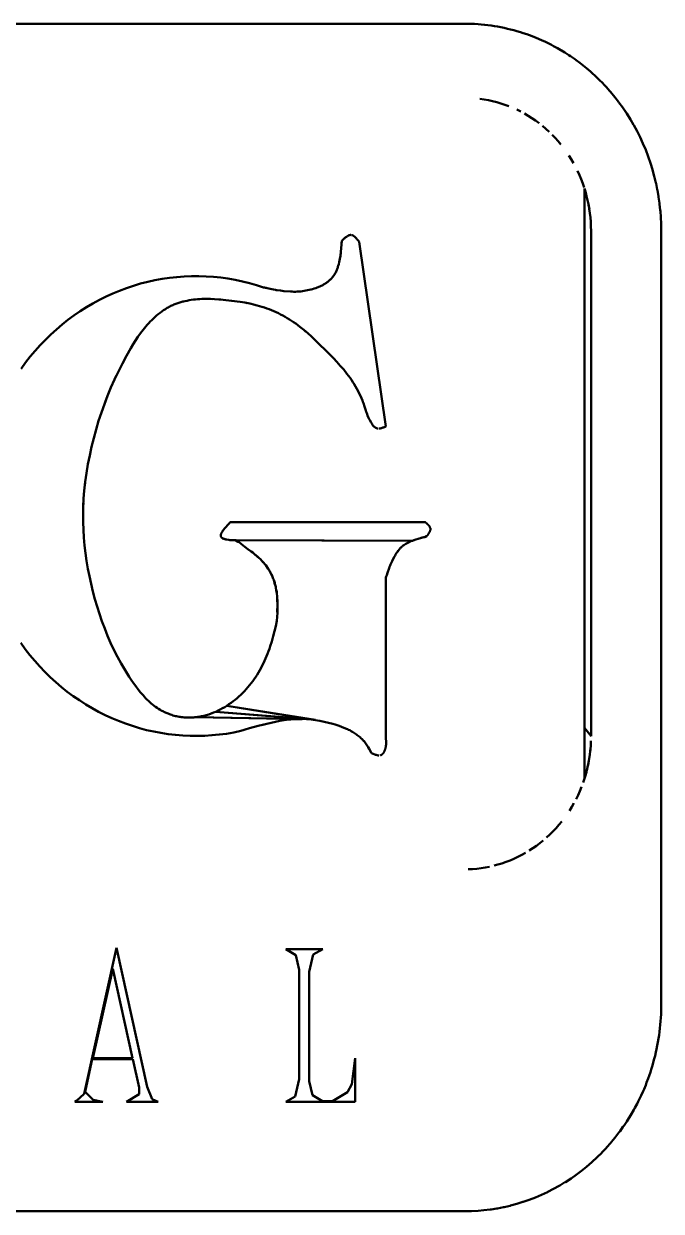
# Model space of a CAD drawing. Header units: millimetres. Extents: x 60499 to 556746, y 248297 to 497145.
# Drawn here: x 175327 to 176458, y 329975 to 332083 of the extents above; entities that cross this region are included whole.
import ezdxf

# ---------------------------------------------------------------- set-up
doc = ezdxf.new("R2010")
doc.units = ezdxf.units.MM
doc.layers.add('Visible (ANSI)', color=7, linetype='Continuous', lineweight=50)

msp = doc.modelspace()

# ---------------------------------------------------------------- linework, layer by layer
at = {"layer": 'Visible (ANSI)'}
for p, q in [((176110, 332082.7), (172012.7, 332082.7)), ((176235.3, 332058.2), (176224.3, 332062.4)), ((176326, 332003.7), (176316.7, 332011.1)), ((176376.1, 331952.5), (176368.4, 331961.7)), ((176202.1, 331930.4), (176209, 331926.9)), ((176415.5, 331891.9), (176409.7, 331902.5)), ((176435.1, 331847.3), (176430.8, 331858.7)), ((176448.9, 331800.4), (176446, 331812.3)), ((176322.1, 330743.1), (176322.1, 331790.4)), ((176329.5, 331761.1), (176330.9, 331753.2)), ((176458.2, 331727.5), (176457.6, 331739.7)), ((176333.4, 331729.3), (176333.7, 331721.3)), ((175893.1, 331699), (175892.3, 331698.2)), ((175908.7, 331707.9), (175908.9, 331707.8)), ((175909.9, 331707.6), (175909.5, 331707.7)), ((175912.4, 331706.3), (175912.6, 331706.1)), ((176458.4, 330342.9), (176458.4, 331715.2)), ((175889.5, 331675.3), (175889.5, 331675)), ((175890.3, 331684.5), (175890.1, 331683.1)), ((175891.2, 331694.8), (175891.1, 331694.1)), ((175969.7, 331368), (175922.2, 331695.5)), ((175888, 331665.6), (175887.1, 331661.7)), ((175877.8, 331636.7), (175877.5, 331636.3)), ((175880.2, 331640.7), (175880.2, 331640.7)), ((175882, 331644.6), (175881.9, 331644.3)), ((175758.7, 331613.7), (175758.1, 331613.8)), ((175869, 331627), (175868.5, 331626.6)), ((175874.5, 331632.5), (175874.1, 331632)), ((175628.1, 331593.1), (175629.6, 331593.3)), ((175658.3, 331594.4), (175661.7, 331594.2)), ((175673.3, 331593.6), (175676.8, 331593.3)), ((175815.6, 331607.5), (175812.8, 331607.4)), ((175827.5, 331609.1), (175824.9, 331608.7)), ((175839.3, 331611.9), (175836.9, 331611.3)), ((175609.5, 331589.7), (175610.9, 331590)), ((175719.5, 331587.8), (175723.5, 331587.1)), ((175736.9, 331584.1), (175738.8, 331583.6)), ((175786.7, 331564.8), (175788.5, 331563.8)), ((175534.2, 331533.4), (175535, 331534.4)), ((175824, 331539.5), (175827.1, 331536.8)), ((175879.8, 331485.6), (175882.7, 331482.5)), ((175897.9, 331465), (175900.5, 331461.7)), ((175488.1, 331451.5), (175491.2, 331458)), ((175912.5, 331444.6), (175913.6, 331442.9)), ((175470, 331407.8), (175472.6, 331414.5)), ((175936.8, 331388.6), (175937.2, 331387.6)), ((175946, 331370.8), (175946.3, 331370.5)), ((175948.3, 331368.2), (175949, 331367.6)), ((175949.2, 331367.5), (175949.6, 331367.1)), ((175956.1, 331364.4), (175955.8, 331364.4)), ((175957.2, 331364.4), (175957.5, 331364.4)), ((175961.6, 331365.1), (175962.3, 331365.4)), ((175963.2, 331365.7), (175964.5, 331366.1)), ((175965.4, 331366.4), (175967.4, 331367.1)), ((175435.3, 331262.3), (175436.1, 331269.6)), ((175432.5, 331226.1), (175432.8, 331232.6)), ((175693.2, 331198.2), (176040, 331198.2)), ((176040, 331198.1), (176040, 331198.2)), ((176040.1, 331198), (176040.2, 331197.8)), ((176040.1, 331198), (176040.2, 331197.8)), ((176040.2, 331197.8), (176040.3, 331197.7)), ((176040.2, 331197.8), (176040.4, 331197.6)), ((176040.3, 331197.8), (176040.6, 331197.4)), ((176040.3, 331197.7), (176040.4, 331197.6)), ((176040.4, 331197.6), (176040.4, 331197.5)), ((176040.4, 331197.5), (176040.6, 331197.4)), ((176040.6, 331197.4), (176040.6, 331197.3)), ((176045.7, 331192.4), (176045.5, 331192.6)), ((175676.7, 331175.6), (175676.8, 331175.7)), ((175676.7, 331175.2), (175676.8, 331175.4)), ((175676.7, 331174.7), (175676.7, 331175.2)), ((175676.7, 331175.1), (175676.7, 331175.2)), ((175676.7, 331174), (175676.7, 331174.7)), ((175676.7, 331174.5), (175676.7, 331174.7)), ((175676.8, 331173.9), (175676.7, 331174)), ((175676.8, 331175.9), (175676.8, 331176.1)), ((175676.8, 331176), (175676.8, 331176.1)), ((175676.8, 331175.7), (175676.8, 331175.9)), ((175676.8, 331175.7), (175676.8, 331175.9)), ((175676.8, 331175.8), (175676.8, 331175.9)), ((175676.8, 331175.4), (175676.8, 331175.7)), ((175676.8, 331173.6), (175676.8, 331173.9)), ((175676.8, 331173.4), (175676.8, 331173.6)), ((175676.8, 331173.2), (175676.8, 331173.4)), ((175677, 331172.9), (175676.8, 331173.2)), ((175677, 331176.8), (175677, 331176.8)), ((175677, 331172.8), (175677, 331172.9)), ((175677, 331172.6), (175677, 331172.8)), ((175677, 331172.6), (175677.1, 331172.5)), ((175677.2, 331177.2), (175677.1, 331177.1)), ((175677.2, 331172.2), (175677.3, 331172.1)), ((175677.4, 331177.9), (175677.4, 331177.8)), ((175677.4, 331171.8), (175677.5, 331171.7)), ((175677.6, 331171.6), (175677.5, 331171.7)), ((175677.7, 331171.4), (175677.6, 331171.6)), ((175677.7, 331171.4), (175677.8, 331171.4)), ((175678.1, 331179.3), (175678, 331179.2)), ((175678.8, 331180.5), (175678.7, 331180.4)), ((175680.2, 331182.5), (175680, 331182.2)), ((175680.4, 331169.3), (175680, 331169.5)), ((176035.1, 331171), (176036.1, 331171.2)), ((176038.8, 331171.8), (176042, 331173.3)), ((176039.4, 331172), (176039.1, 331172)), ((176039.4, 331172), (176039.6, 331172.1)), ((176039.8, 331172.2), (176039.6, 331172.1)), ((176039.8, 331172.2), (176040.1, 331172.3)), ((176040.4, 331172.4), (176040.1, 331172.3)), ((176040.6, 331172.5), (176040.8, 331172.6)), ((176041.7, 331173.2), (176041, 331172.8)), ((176044.1, 331175.5), (176044.3, 331175.8)), ((176044.4, 331175.9), (176044.6, 331176.3)), ((176047.4, 331181.2), (176047.5, 331181.5)), ((176048.2, 331183.3), (176048.3, 331183.5)), ((176048.6, 331187.5), (176048.6, 331187.7)), ((176048.8, 331187.1), (176048.6, 331187.4)), ((176048.8, 331186.9), (176048.8, 331186.9)), ((176048.8, 331186.5), (176048.8, 331186.9)), ((175680.9, 331169), (175680.8, 331169.1)), ((175685.7, 331167.7), (175686.7, 331167.5)), ((175695.2, 331166.1), (175694.4, 331166.2)), ((175694.4, 331166.2), (176016.7, 331165.3)), ((175701.9, 331166.2), (175694.4, 331166.2)), ((175695.2, 331166.1), (175697, 331166)), ((175697, 331166), (175697.4, 331166)), ((175707.2, 331162.8), (175701.5, 331166.2)), ((175702.3, 331166.2), (175701.9, 331166.2)), ((175702.8, 331166.1), (175702.3, 331166.2)), ((175702.3, 331166.2), (176016.7, 331165.3)), ((175703.1, 331166.1), (175702.8, 331166.1)), ((175702.8, 331166.1), (176016.7, 331165.3)), ((175703.4, 331166), (175703.2, 331166.1)), ((175708.1, 331162.7), (175703.2, 331166.1)), ((175703.2, 331166.1), (176016.7, 331165.3)), ((175703.6, 331166), (175703.4, 331166)), ((175708.2, 331162.7), (175703.4, 331166)), ((175703.4, 331166), (176016.7, 331165.3)), ((175703.9, 331166), (175703.6, 331166)), ((175703.6, 331166), (176016.7, 331165.3)), ((175704.1, 331166), (175703.9, 331166)), ((175703.9, 331166), (176016.7, 331165.3)), ((175708.6, 331162.7), (175704.1, 331166)), ((175704.1, 331166), (176016.7, 331165.3)), ((175719.1, 331154.6), (175721.8, 331152.6)), ((175724.8, 331150.5), (175730, 331146.6)), ((175994.6, 331151.3), (175994.9, 331151.6)), ((175997.4, 331154.2), (175997.6, 331154.3)), ((175998.3, 331154.9), (175998.4, 331155)), ((176012.3, 331163.5), (176012.7, 331163.7)), ((176019, 331166), (176020.8, 331166.7)), ((175736.1, 331142), (175742.3, 331136.4)), ((175746.9, 331132.5), (175751.9, 331126.9)), ((175984.8, 331137.1), (175985.1, 331137.6)), ((175988.2, 331142.8), (175988.5, 331143.3)), ((175990.7, 331146.4), (175991.7, 331147.7)), ((175756.6, 331121.7), (175760.6, 331115.3)), ((175763.6, 331111), (175764.4, 331109.6)), ((175764.6, 331109.5), (175767.6, 331102.6)), ((175977.6, 331122.2), (175977.9, 331123.1)), ((175770.6, 331096), (175772.7, 331087.9)), ((175774.6, 331081.9), (175775.7, 331073.6)), ((175776.7, 331067.3), (175777, 331057)), ((175777.4, 331052.4), (175776.9, 331038.7)), ((175470.6, 331009.4), (175468.4, 331015.4)), ((175772.2, 331004.7), (175771.1, 331000.5)), ((175763, 330973.4), (175762.3, 330971.4)), ((175499.9, 330947.4), (175496.9, 330952.9)), ((175748.1, 330939.5), (175747.1, 330937.7)), ((175752.3, 330947.8), (175751.4, 330945.9)), ((175550.6, 330879), (175549.5, 330880)), ((175696.5, 330878.8), (175694.9, 330877.6)), ((175713.8, 330893.6), (175712.2, 330892.1)), ((175563.7, 330868.7), (175562.5, 330869.5)), ((175590.6, 330855.8), (175589.7, 330856.1)), ((175661.3, 330859.3), (175659.4, 330858.6)), ((175667.7, 330861.9), (175832.8, 330848.4)), ((175667.7, 330861.9), (175836.8, 330848.1)), ((175673.6, 330864.7), (175671.8, 330863.8)), ((175681.5, 330868.9), (175679.8, 330867.9)), ((175689.1, 330873.6), (175687.4, 330872.5)), ((175687.4, 330872.5), (175844.6, 330847.2)), ((175687.4, 330872.5), (175848.6, 330846.5)), ((175605.8, 330852.4), (175604.8, 330852.5)), ((175630.1, 330851.9), (175629.1, 330851.8)), ((175631.3, 330852), (175821, 330848.7)), ((175631.3, 330852), (175828.9, 330848.5)), ((175634.5, 330852.4), (175633.5, 330852.3)), ((175751.4, 330838.8), (175758.3, 330840.5)), ((175809.7, 330848.5), (175813.1, 330848.6)), ((175832.8, 330848.4), (175828.9, 330848.5)), ((176333.8, 330818.4), (176322.1, 330833.5)), ((176333.8, 330818.4), (176322.1, 330833.5)), ((175716.4, 330829), (175720, 330830.2)), ((175918.3, 330820.9), (175919, 330820.4)), ((175925.3, 330815.2), (175925.9, 330814.6)), ((175970, 330808.6), (175969.9, 330811.6)), ((175932.2, 330807.7), (175932.7, 330807)), ((175935.8, 330802.7), (175936.2, 330802)), ((175940.1, 330795.7), (175941.9, 330792.3)), ((175968.9, 330797.3), (175969.1, 330798.1)), ((175969.7, 330801.3), (175969.7, 330801.7)), ((176333, 330798.4), (176332.2, 330790.4)), ((175956.3, 330784.3), (175955.8, 330784.4)), ((175956.2, 330784.4), (175955.8, 330784.4)), ((175956.2, 330784.4), (175955.8, 330784.4)), ((175956.1, 330784.4), (175955.8, 330784.4)), ((175955.8, 330784.4), (175956.3, 330784.3)), ((175958.7, 330784.2), (175958.8, 330784.3)), ((175959.2, 330784.4), (175959, 330784.3)), ((175959.6, 330784.4), (175959.4, 330784.4)), ((175961.9, 330785.4), (175961.8, 330785.2)), ((175961.9, 330785.4), (175961.8, 330785.2)), ((175962.1, 330785.4), (175961.9, 330785.4)), ((175962.2, 330785.6), (175962.1, 330785.4)), ((175962.2, 330785.6), (175962.1, 330785.4)), ((175962.4, 330785.6), (175962.2, 330785.6)), ((175962.7, 330786), (175962.4, 330785.6)), ((175962.9, 330786), (175963, 330786.2)), ((175963.2, 330786.2), (175963, 330786.2)), ((175963.9, 330786.9), (175964.3, 330787.3)), ((175964.4, 330787.5), (175964.6, 330787.6)), ((175966.1, 330789.8), (175966.2, 330790.1)), ((176330.1, 330775.7), (176329.4, 330771.8)), ((176326.6, 330758.9), (176324.6, 330751.2)), ((176322.3, 330743.6), (176319.7, 330736)), ((175491.4, 330443), (175434.1, 330183.7)), ((175792, 330440.7), (175857.5, 330440.7)), ((175792, 330440.7), (175809.6, 330430)), ((175857.5, 330440.7), (175840.7, 330430.8)), ((175484.8, 330405.8), (175449.7, 330246.8)), ((175520, 330246.8), (175484.8, 330405.8)), ((175435.7, 330187.2), (175448.5, 330245.1)), ((175448.5, 330245.1), (175520.4, 330245.1)), ((175520, 330246.8), (175449.7, 330246.8)), ((175915.1, 330246.8), (175909.3, 330200.7)), ((175915.1, 330169.3), (175915.1, 330246.8)), ((175901.6, 330186.8), (175909.3, 330200.7)), ((175435.7, 330187.2), (175450.2, 330173.4)), ((175509.5, 330169.3), (175531.6, 330182.9)), ((175792, 330169.3), (175808.8, 330179.2)), ((175839.5, 330181.6), (175857.1, 330171)), ((175901.6, 330186.8), (175874.7, 330171)), ((175417.7, 330169.3), (175467.2, 330169.3)), ((175467.2, 330169.3), (175450.2, 330173.4)), ((175509.5, 330169.3), (175565.4, 330169.3)), ((175554.9, 330174), (175565.4, 330169.3)), ((175915.1, 330169.3), (175792, 330169.3)), ((175857.1, 330171), (175874.7, 330171)), ((176267.2, 330014.9), (176277.5, 330020.6)), ((172012.7, 329975.4), (176110, 329975.4)), ((176121.7, 329975.6), (176133.3, 329976.2)), ((176190.8, 329985.4), (176202.1, 329988.4))]:
    msp.add_line(p, q, dxfattribs=at)
at = {"layer": 'Visible (ANSI)', "flags": 128}
for points in [[(176224.3, 332062.4), (176219.7, 332064.1), (176213.2, 332066.3), (176208.5, 332067.7), (176202.1, 332069.7), (176197, 332071.1), (176190.8, 332072.7), (176185.5, 332074), (176179.4, 332075.4), (176173.9, 332076.5), (176167.9, 332077.6), (176162.3, 332078.6), (176156.5, 332079.4), (176150.5, 332080.2), (176144.9, 332080.9), (176138.8, 332081.5), (176133.3, 332081.9), (176127, 332082.3), (176121.7, 332082.5), (176115.1, 332082.7), (176110, 332082.7)], [(176316.7, 332011.1), (176314.1, 332013.1), (176307.2, 332018.2), (176304.5, 332020.2), (176297.5, 332025), (176294.5, 332027), (176287.5, 332031.5), (176284.4, 332033.4), (176277.5, 332037.5), (176274, 332039.5), (176267.2, 332043.2), (176263.5, 332045.2), (176256.7, 332048.6), (176252.8, 332050.5), (176246, 332053.6), (176241.9, 332055.4), (176235.3, 332058.2)], [(176368.4, 331961.7), (176367.1, 331963.3), (176360.4, 331970.7), (176359, 331972.3), (176352.2, 331979.4), (176350.5, 331981.1), (176343.7, 331987.8), (176341.8, 331989.6), (176335, 331995.9), (176332.8, 331997.7), (176326, 332003.7)], [(176136.5, 331949.6), (176144, 331948.5), (176151.5, 331947.1), (176158.9, 331945.5), (176166.3, 331943.7), (176173.7, 331941.5), (176180.9, 331939.1), (176188.1, 331936.5)], [(176396.5, 331924.3), (176389.7, 331934.5), (176383.4, 331943), (176382.4, 331944.3), (176376.1, 331952.5)], [(176403.7, 331913), (176397.3, 331923.2), (176393.6, 331928.7)], [(176215.8, 331923.2), (176222.4, 331919.3), (176228.9, 331915.2), (176235.3, 331910.8), (176241.5, 331906.2)], [(176409.7, 331902.5), (176409.3, 331903.3), (176403.7, 331913)], [(176247.6, 331901.4), (176253.5, 331896.4), (176259.3, 331891.1)], [(176430.8, 331858.7), (176425.9, 331870.2), (176420.8, 331881.4), (176415.5, 331891.9)], [(176264.8, 331885.7), (176270.2, 331880), (176275.4, 331874.2), (176280.4, 331868.2)], [(176294.5, 331848.8), (176298.5, 331842.4), (176302.5, 331835.6)], [(176446, 331812.3), (176442.9, 331823.7), (176442.7, 331824.1), (176439.2, 331835.5), (176435.1, 331847.3)], [(176309.8, 331821.6), (176313.1, 331814.3), (176316.2, 331807), (176319, 331799.5), (176321.6, 331792)], [(176322.1, 331790.4), (176323.7, 331785.2), (176325.1, 331780.1)], [(176324, 331784.4), (176326, 331776.7), (176327.6, 331769.9)], [(176457.6, 331739.7), (176456.8, 331750.4), (176456.6, 331752), (176455.5, 331762.7), (176455.3, 331764.2), (176453.8, 331775.1), (176453.6, 331776.4), (176451.6, 331787.4), (176451.4, 331788.5), (176449.1, 331799.5), (176448.9, 331800.4)], [(176327.6, 331769.9), (176329.3, 331762.3), (176330.4, 331755.8)], [(176330.7, 331754), (176331.7, 331746.7), (176332.6, 331738.9), (176333.2, 331731), (176333.6, 331723.7)], [(176333.6, 331722.9), (176333.8, 331715.2), (176333.8, 330818.4)], [(176458.4, 331715.2), (176458.3, 331725.4), (176458.2, 331727.5)], [(175322.3, 331470.6), (175330.3, 331481.5), (175338.6, 331492), (175347.3, 331502.4), (175356.2, 331512.3), (175365.5, 331522), (175375.1, 331531.3), (175384.9, 331540.3), (175395, 331548.9), (175405.5, 331557.2), (175416.1, 331565.1), (175427.1, 331572.5), (175438.2, 331579.6), (175449.6, 331586.4), (175461.2, 331592.7), (175473, 331598.5), (175484.9, 331604), (175497.1, 331609), (175509.4, 331613.6), (175521.8, 331617.8), (175534.3, 331621.5), (175547, 331624.7), (175559.7, 331627.5), (175572.5, 331629.9), (175585.5, 331631.8), (175598.4, 331633.3), (175611.4, 331634.3), (175624.5, 331634.7), (175637.5, 331634.8), (175650.5, 331634.4), (175663.5, 331633.5), (175676.5, 331632.2), (175689.4, 331630.4), (175702.3, 331628.2), (175715, 331625.5), (175727.7, 331622.3), (175740.3, 331618.7), (175752.7, 331614.6), (175754.2, 331614.4), (175755.8, 331614.2), (175757.2, 331614), (175758.7, 331613.7), (175761.7, 331613.1), (175764.6, 331612.4), (175770.5, 331611), (175773.5, 331610.4), (175775, 331610.1), (175776.5, 331609.9), (175782.4, 331609.1), (175788.5, 331608.4), (175800.5, 331607.4), (175803.5, 331607.3), (175806.5, 331607.2), (175809.5, 331607.2), (175812.5, 331607.3), (175815.6, 331607.5), (175818.5, 331607.8), (175821.5, 331608.1), (175824.5, 331608.6), (175827.5, 331609.1), (175830.5, 331609.7), (175833.4, 331610.3), (175836.4, 331611.1), (175839.3, 331611.9), (175842.2, 331612.8), (175845.1, 331613.6), (175847.9, 331614.6), (175849.4, 331615.2), (175850.8, 331615.8), (175852.2, 331616.4), (175853.6, 331617), (175854.9, 331617.7), (175856.3, 331618.3), (175857.7, 331619.1), (175859, 331619.8), (175860.3, 331620.6), (175861.6, 331621.4), (175862.9, 331622.3), (175864.1, 331623.2), (175865.3, 331624.1), (175866.6, 331625), (175867.8, 331626), (175869, 331627), (175870.2, 331628), (175871.3, 331629.1), (175872.4, 331630.2), (175873.5, 331631.2), (175874.5, 331632.5), (175875.5, 331633.6), (175876, 331634.2), (175876.4, 331634.8), (175876.9, 331635.5), (175877.4, 331636.1), (175877.8, 331636.7), (175878.2, 331637.4), (175878.6, 331638), (175879, 331638.7), (175879.5, 331639.4), (175879.9, 331640), (175880.2, 331640.7), (175880.6, 331641.5), (175881.3, 331642.9), (175881.9, 331644.3), (175882.5, 331645.8), (175883.1, 331647.2), (175883.6, 331648.7), (175884.2, 331650.2), (175884.6, 331651.7), (175885.1, 331653.2), (175885.9, 331656.3), (175886.6, 331659.4), (175888, 331665.6), (175888.6, 331668.7), (175888.9, 331670.3), (175889.1, 331671.9), (175889.3, 331673.4), (175889.5, 331675), (175889.7, 331676.6), (175889.7, 331678.2), (175890.3, 331684.5), (175890.9, 331690.9), (175891.1, 331694.1), (175891.3, 331695.6), (175891.3, 331697.2)], [(175891.3, 331697.2), (175893.1, 331699), (175894, 331699.9), (175894.9, 331700.8), (175895.8, 331701.6), (175896.8, 331702.4), (175897.7, 331703.2), (175898.7, 331703.9), (175899.7, 331704.7), (175900.7, 331705.3), (175901.2, 331705.8), (175901.8, 331706), (175902.3, 331706.4), (175902.9, 331706.7), (175903.2, 331706.8), (175903.4, 331707), (175903.7, 331707.1), (175904, 331707.2), (175904.2, 331707.3), (175904.6, 331707.4), (175904.8, 331707.6), (175905.1, 331707.6), (175905.5, 331707.7), (175905.7, 331707.8), (175906, 331707.8), (175906.2, 331707.9)], [(175907.7, 331708), (175907.5, 331708), (175907.3, 331708), (175907.2, 331708), (175907.1, 331708), (175906.9, 331708), (175906.7, 331708), (175906.6, 331708), (175906.5, 331707.9), (175906.3, 331707.9), (175906.2, 331707.9)], [(175908.9, 331707.8), (175909, 331707.8), (175909.1, 331707.8), (175909, 331707.8)], [(175909.1, 331707.8), (175909.3, 331707.8), (175909.4, 331707.7), (175909.6, 331707.6), (175909.9, 331707.6), (175910.2, 331707.4), (175910.4, 331707.3), (175910.8, 331707.2), (175911, 331707), (175911.3, 331706.9), (175911.6, 331706.8), (175911.8, 331706.6), (175912.1, 331706.4), (175912.4, 331706.3)], [(175912.6, 331706.1), (175912.8, 331706), (175913.1, 331705.8), (175913.3, 331705.5), (175913.6, 331705.3), (175914.1, 331704.9), (175914.5, 331704.5), (175915, 331704.1), (175915.9, 331703.3), (175916.7, 331702.3), (175917.5, 331701.4), (175918.4, 331700.4), (175919.2, 331699.5), (175920.8, 331697.6), (175922.2, 331695.5)], [(175889.9, 331679.7), (175889.7, 331678.2), (175889.7, 331677.7)], [(175941.1, 331379.2), (175940.6, 331380.2), (175940.1, 331381.2), (175939, 331383.4), (175937.2, 331387.6), (175936.4, 331389.8), (175935.6, 331391.9), (175934.7, 331394.1), (175934.1, 331396.4), (175931.3, 331405.2), (175930.6, 331407.4), (175929.8, 331409.7), (175929, 331411.8), (175928.1, 331414), (175926.3, 331418.3), (175924.5, 331422.5), (175922.5, 331426.7), (175920.4, 331430.8), (175918.2, 331434.9), (175916, 331439), (175913.6, 331442.9), (175911.2, 331446.8), (175908.6, 331450.6), (175906, 331454.4), (175903.3, 331458.1), (175900.5, 331461.7), (175894.8, 331468.9), (175888.8, 331475.8), (175882.7, 331482.5), (175876.5, 331489.1), (175863.7, 331502.2), (175850.8, 331515), (175837.7, 331527.6), (175830.9, 331533.6), (175824, 331539.5), (175816.9, 331545.1), (175813.3, 331547.8), (175809.6, 331550.5), (175805.9, 331553), (175802.2, 331555.6), (175798.4, 331558), (175794.6, 331560.4), (175790.7, 331562.6), (175786.7, 331564.8), (175782.8, 331566.9), (175778.8, 331568.9), (175774.7, 331570.8), (175770.7, 331572.7), (175766.5, 331574.4), (175762.4, 331576.1), (175758.2, 331577.6), (175754, 331579.1), (175749.8, 331580.4), (175745.5, 331581.8), (175741.2, 331583), (175736.9, 331584.1), (175728.2, 331586.2), (175719.5, 331587.8), (175710.8, 331589.3), (175695.8, 331591.3), (175680.8, 331593), (175673.3, 331593.6), (175665.8, 331594.1), (175658.3, 331594.4), (175650.7, 331594.5), (175643.2, 331594.3), (175639.5, 331594.1), (175635.6, 331593.9), (175631.9, 331593.6), (175628.1, 331593.1), (175624.3, 331592.6), (175620.7, 331592), (175616.9, 331591.3), (175613.2, 331590.6), (175609.5, 331589.7), (175605.9, 331588.7), (175602.2, 331587.6), (175598.7, 331586.4), (175595.2, 331585), (175593.4, 331584.3), (175591.7, 331583.5), (175589.9, 331582.8), (175588.2, 331581.9), (175586.5, 331581.1), (175584.8, 331580.2), (175583.2, 331579.3), (175581.5, 331578.4), (175579.9, 331577.4), (175578.3, 331576.4), (175575, 331574.3), (175571.9, 331572.1), (175568.8, 331569.8), (175565.8, 331567.4), (175562.8, 331564.9), (175559.9, 331562.3), (175557.1, 331559.7), (175554.3, 331557), (175551.6, 331554.2), (175548.9, 331551.4), (175546.3, 331548.5), (175543.8, 331545.6), (175541.3, 331542.6), (175538.9, 331539.6), (175536.5, 331536.5), (175534.2, 331533.4), (175529.7, 331527), (175525.4, 331520.5), (175521.2, 331513.9), (175517.2, 331507.2), (175509.5, 331493.4), (175502, 331479.6), (175494.9, 331465.6), (175488.1, 331451.5), (175481.6, 331437.1), (175475.6, 331422.6), (175470, 331407.8), (175464.8, 331392.9), (175459.9, 331377.9), (175455.4, 331362.7), (175451.3, 331347.4), (175447.4, 331332), (175444, 331316.5), (175440.9, 331301), (175438.3, 331285.3), (175436.1, 331269.6), (175434.3, 331253.9), (175433.2, 331240), (175432.5, 331226.1), (175432.3, 331212.3), (175432.4, 331198.4), (175432.9, 331184.5), (175433.7, 331170.8), (175435, 331156.9), (175436.6, 331143.1), (175438.5, 331129.4), (175440.8, 331115.7), (175443.4, 331102.2), (175446.4, 331088.6), (175449.7, 331075.1), (175453.2, 331061.8), (175457.1, 331048.5), (175461.3, 331035.3), (175465.8, 331022.3), (175470.6, 331009.4), (175475.7, 330996.7), (175481.2, 330984.1), (175487.1, 330971.7), (175493.3, 330959.5), (175499.9, 330947.4), (175506.8, 330935.6), (175514.1, 330924), (175517.9, 330918.3), (175521.8, 330912.6), (175525.9, 330907), (175530, 330901.5), (175534.3, 330896.2), (175536.5, 330893.5), (175538.8, 330891), (175541, 330888.4), (175543.3, 330886), (175545.7, 330883.6), (175548.1, 330881.2), (175550.6, 330879), (175553.1, 330876.7), (175555.6, 330874.6), (175558.2, 330872.5), (175560.9, 330870.6), (175563.7, 330868.7), (175566.4, 330866.9), (175569.3, 330865.1), (175570.7, 330864.3), (175572.2, 330863.5), (175573.7, 330862.8), (175575.2, 330862), (175576.7, 330861.3), (175578.3, 330860.6), (175579.8, 330860), (175581.3, 330859.3), (175583.4, 330858.5), (175585.4, 330857.6), (175587.5, 330856.8), (175589.7, 330856.1), (175591.8, 330855.4), (175593.9, 330854.8), (175596.1, 330854.2), (175598.2, 330853.7), (175600.4, 330853.2), (175602.6, 330852.8), (175604.8, 330852.5), (175606.9, 330852.2), (175609.2, 330852), (175611.4, 330851.8), (175613.6, 330851.6), (175615.8, 330851.5), (175618, 330851.4), (175620.2, 330851.4), (175622.5, 330851.4), (175624.7, 330851.5), (175626.9, 330851.6), (175629.1, 330851.8), (175631.3, 330852)], [(175952.5, 331365.3), (175952.2, 331365.4), (175951.9, 331365.5), (175951.7, 331365.7), (175951.5, 331365.8), (175951.2, 331365.9), (175951, 331366.1), (175950.7, 331366.2), (175950.5, 331366.4), (175950.1, 331366.7), (175949.7, 331367.1), (175949.2, 331367.5), (175948.8, 331367.9), (175948.3, 331368.2), (175947.9, 331368.6), (175947.5, 331369), (175947.2, 331369.4), (175946.8, 331369.9), (175946.4, 331370.3), (175946.2, 331370.6), (175946, 331370.8), (175945.8, 331371.2), (175945.4, 331371.7), (175945.1, 331372.2), (175944.5, 331373.2), (175943.3, 331375.2), (175941.1, 331379.2)], [(175952.4, 331365.3), (175952.5, 331365.3), (175952.7, 331365.1)], [(175954.6, 331364.6), (175954.3, 331364.6), (175954, 331364.7), (175953.8, 331364.8), (175953.5, 331364.9), (175953.2, 331364.9), (175953, 331365.1), (175952.8, 331365.1), (175952.5, 331365.3)], [(175955.3, 331364.4), (175955.1, 331364.5), (175954.8, 331364.6)], [(175969.7, 331368), (175965.4, 331366.4), (175964.3, 331366.1), (175963.2, 331365.7), (175962.1, 331365.3), (175961.6, 331365.1), (175961, 331365), (175960.5, 331364.9), (175959.9, 331364.7), (175959.4, 331364.6), (175958.9, 331364.6), (175958.3, 331364.5), (175957.7, 331364.4)], [(175677, 331176.8), (175677.1, 331177), (175677.2, 331177.2), (175677.3, 331177.5), (175677.4, 331177.9), (175677.6, 331178.3), (175677.8, 331178.7), (175678, 331179.2), (175678.2, 331179.6), (175678.5, 331180), (175678.7, 331180.4), (175679, 331180.7), (175679.4, 331181.5), (175680, 331182.2), (175680.5, 331183), (175681.6, 331184.4), (175683.8, 331187.3), (175686, 331190.1), (175688.4, 331192.9), (175690.7, 331195.5), (175693.2, 331198.2)], [(176040, 331198.2), (176040, 331198.1), (176040.1, 331198)], [(176040.6, 331197.3), (176040.7, 331197.2), (176040.8, 331197.1), (176040.9, 331197), (176041, 331196.9), (176041.2, 331196.7), (176041.4, 331196.6), (176041.6, 331196.3), (176041.8, 331196.2), (176042.3, 331195.9), (176043.1, 331195.2)], [(176044.5, 331193.9), (176044.3, 331194.1), (176044.1, 331194.3), (176044.1, 331194.4), (176044, 331194.5), (176043.9, 331194.6), (176043.8, 331194.7), (176043.6, 331194.9), (176041.9, 331196.4)], [(176044.5, 331193.9), (176044.7, 331193.7), (176045.4, 331192.8), (176045.5, 331192.6), (176045.7, 331192.4), (176046.1, 331192), (176046.5, 331191.6), (176046, 331192)], [(176046.6, 331191.3), (176047.7, 331189.8), (176046.5, 331191.6)], [(176047.3, 331190.4), (176046.6, 331191.3), (176047.3, 331190.4)], [(176047.1, 331190.7), (176046.6, 331191.3), (176046.9, 331190.9)], [(176046.9, 331190.9), (176046.8, 331191.1), (176046.7, 331191.2)], [(176047.3, 331190.4), (176047.2, 331190.6), (176047.1, 331190.7)], [(175676.8, 331176.1), (175676.9, 331176.3), (175676.9, 331176.4)], [(175676.9, 331176.4), (175677, 331176.6), (175677, 331176.7), (175677, 331176.8)], [(175677.2, 331172.2), (175677.2, 331172.4), (175677.1, 331172.5)], [(175677.4, 331171.8), (175677.4, 331172), (175677.3, 331172.1)], [(175679.4, 331169.9), (175679.2, 331170), (175679.1, 331170.1), (175678.9, 331170.3), (175678.7, 331170.4), (175678.6, 331170.6), (175678.4, 331170.7), (175678.2, 331170.8), (175678.1, 331171), (175677.9, 331171.2), (175677.8, 331171.4)], [(175679.8, 331169.6), (175683.9, 331168.1), (175680, 331169.5)], [(176037.3, 331171.5), (176035.1, 331171), (176034, 331170.8), (176033, 331170.6), (176032, 331170.3), (176031, 331170), (176028.9, 331169.3), (176020.8, 331166.7), (176016.7, 331165.3)], [(176038.8, 331171.8), (176038.3, 331171.7), (176037.8, 331171.6), (176037.3, 331171.5)], [(176040.4, 331172.4), (176042, 331173.3), (176039.1, 331172)], [(176040.8, 331172.6), (176042, 331173.3), (176040.6, 331172.5)], [(176041, 331172.8), (176041.3, 331172.9), (176041.5, 331173), (176041.7, 331173.2)], [(176044.2, 331175.7), (176044.1, 331175.5), (176043.9, 331175.3), (176043.7, 331175), (176043.6, 331174.8), (176043.4, 331174.6), (176043.2, 331174.4), (176043, 331174.2), (176042.8, 331174), (176042.6, 331173.8), (176042.4, 331173.6), (176042.2, 331173.4), (176042, 331173.3)], [(176048.4, 331183.9), (176048.2, 331183.3), (176048, 331182.8), (176047.8, 331182.2), (176047.6, 331181.7), (176047.4, 331181.2), (176047.1, 331180.7), (176046.9, 331180.2), (176046.6, 331179.8), (176045.5, 331177.8), (176044.4, 331175.9), (176044.2, 331175.7)], [(176047.8, 331189.5), (176047.7, 331189.8), (176047.5, 331190), (176047.5, 331190.1), (176047.4, 331190.2), (176047.3, 331190.4)], [(176047.8, 331189.5), (176047.9, 331189.2), (176048.4, 331188.2), (176048.5, 331188), (176048.6, 331187.7)], [(176048.8, 331185.2), (176048.7, 331184.9), (176048.6, 331184.4), (176048.4, 331183.9)], [(176048.6, 331187.4), (176048.8, 331185.5), (176048.6, 331187.5)], [(176048.9, 331186.4), (176048.8, 331187), (176048.8, 331185.7), (176048.8, 331187.1)], [(176048.8, 331186.9), (176048.8, 331186.7), (176048.8, 331187), (176048.8, 331186.5)], [(176048.8, 331185.2), (176048.8, 331185.4), (176048.8, 331185.5), (176048.8, 331185.6), (176048.8, 331185.7), (176048.8, 331185.9), (176048.8, 331185.9), (176048.9, 331186), (176048.9, 331186.1), (176048.9, 331186.3), (176048.9, 331186.3), (176048.9, 331186.4)], [(175680.4, 331169.3), (175683.9, 331168.1), (175680.8, 331169.1)], [(175680.9, 331169), (175682.2, 331168.5), (175681.3, 331168.9)], [(175681.3, 331168.9), (175681.8, 331168.7), (175682.2, 331168.5), (175682.6, 331168.4), (175683, 331168.3)], [(175687.4, 331167.4), (175685.7, 331167.7), (175684.7, 331167.9), (175683.9, 331168.1), (175683.5, 331168.1), (175683, 331168.3)], [(175694.4, 331166.2), (175693.5, 331166.3), (175692.7, 331166.5), (175690.9, 331166.7), (175687.4, 331167.4)], [(175687.4, 330872.5), (175691.2, 330875), (175694.9, 330877.6), (175698.5, 330880.3), (175702.1, 330883.1), (175705.5, 330886), (175708.9, 330889), (175712.2, 330892.1), (175715.5, 330895.3), (175718.7, 330898.6), (175721.8, 330901.9), (175724.8, 330905.4), (175727.7, 330908.9), (175730.6, 330912.5), (175733.3, 330916.2), (175736, 330919.9), (175738.6, 330923.7), (175741.1, 330927.5), (175743.5, 330931.5), (175745.9, 330935.5), (175748.1, 330939.5), (175750.3, 330943.6), (175752.3, 330947.8), (175754.4, 330951.9), (175756.2, 330956.2), (175758, 330960.4), (175759.8, 330964.8), (175761.5, 330969.1), (175763, 330973.4), (175764.6, 330977.9), (175767.3, 330986.7), (175769.9, 330995.7), (175772.2, 331004.7), (175774.3, 331013.7), (175776.3, 331022.9), (175777.1, 331037.5), (175777.4, 331044.9), (175777.4, 331052.4), (175777.3, 331056.1), (175777.2, 331059.8), (175777, 331063.6), (175776.7, 331067.3), (175776.3, 331071), (175775.9, 331074.6), (175775.2, 331078.3), (175774.6, 331081.9), (175774.2, 331083.7), (175773.8, 331085.5), (175773.4, 331087.3), (175772.8, 331089.1), (175772.4, 331090.8), (175771.8, 331092.6), (175771.2, 331094.4), (175770.6, 331096), (175769.9, 331097.8), (175769.3, 331099.5), (175768.6, 331101.2), (175767.9, 331102.9), (175767, 331104.6), (175766.2, 331106.2), (175765.4, 331107.8), (175764.6, 331109.5), (175763.6, 331111), (175762.7, 331112.6), (175761.7, 331114.2), (175760.8, 331115.7), (175759.8, 331117.3), (175758.7, 331118.7), (175757.6, 331120.2), (175756.6, 331121.7), (175755.4, 331123.1), (175754.3, 331124.5), (175753.1, 331125.9), (175751.9, 331127.3), (175749.4, 331129.9), (175746.9, 331132.5), (175744.3, 331135), (175741.7, 331137.4), (175738.9, 331139.8), (175736.1, 331142), (175733.3, 331144.2), (175730.5, 331146.3), (175724.8, 331150.5), (175719.1, 331154.6), (175716.3, 331156.8), (175713.4, 331159.1), (175712, 331160.3), (175710.7, 331161.5), (175709.3, 331162.8), (175708.6, 331163.4), (175708.3, 331163.7), (175707.9, 331164), (175707.5, 331164.2), (175707.2, 331164.5), (175706.8, 331164.8), (175706.6, 331164.9), (175706.4, 331165), (175706.2, 331165.1), (175706, 331165.2), (175705.8, 331165.3), (175705.6, 331165.4), (175705.5, 331165.5), (175705.3, 331165.6), (175705.1, 331165.6), (175704.9, 331165.7), (175704.7, 331165.8), (175704.5, 331165.8), (175704.3, 331165.9), (175704.1, 331166)], [(175701.5, 331166.2), (175697.9, 331166), (175697.4, 331166)], [(176016.7, 331165.3), (176014.7, 331164.6), (176013.7, 331164.2), (176012.7, 331163.7), (176011.7, 331163.3), (176010.8, 331162.8), (176009.9, 331162.3), (176008.9, 331161.7), (176005.2, 331159.5), (176001.5, 331157.2), (176000.6, 331156.6), (175999.7, 331156), (175999.2, 331155.7), (175998.8, 331155.4), (175998.4, 331155), (175998, 331154.7), (175997.6, 331154.3), (175997.2, 331154), (175996.4, 331153.2), (175995.6, 331152.4), (175994.9, 331151.6), (175994.1, 331150.8), (175993.4, 331149.9), (175992.1, 331148.2), (175990.7, 331146.4), (175989.4, 331144.7), (175988.2, 331142.8), (175987, 331140.9), (175985.9, 331139), (175984.8, 331137.1), (175982.7, 331133.2), (175980.7, 331129.2), (175978.8, 331125.2), (175977.9, 331123.1), (175977.1, 331121.1), (175976.3, 331119), (175975.5, 331116.9), (175972.6, 331108.4), (175971.2, 331104.2), (175970.4, 331102.1), (175969.7, 331100)], [(175969.7, 331100), (175969.7, 330815.1), (175970, 330808.6), (175970, 330806.9), (175970, 330806.1), (175970, 330805.3), (175970, 330804.5), (175969.9, 330803.7), (175969.9, 330802.9), (175969.7, 330802.1), (175969.7, 330801.3), (175969.5, 330800.5), (175969.3, 330798.9), (175969.1, 330798.1), (175968.9, 330797.3), (175968.7, 330796.5), (175968.5, 330795.7), (175968.3, 330795), (175968, 330794.2), (175967.7, 330793.4), (175967.5, 330792.7), (175967.1, 330792), (175967, 330791.6), (175966.8, 330791.2), (175966.6, 330790.9), (175966.5, 330790.5), (175966.3, 330790.1), (175966.1, 330789.8)], [(175821, 330848.7), (175813.1, 330848.6), (175805.1, 330848.4), (175801.2, 330848.1), (175797.2, 330847.9), (175793.3, 330847.5), (175789.4, 330846.9), (175785.5, 330846.4), (175781.6, 330845.6), (175773.8, 330844.1), (175758.3, 330840.5), (175742.9, 330836.6), (175727.5, 330832.5), (175720, 330830.2), (175712.4, 330827.7), (175699.7, 330825.1), (175686.8, 330822.9), (175673.9, 330821.3), (175661, 330820), (175648.1, 330819.2), (175635.1, 330818.9), (175622.1, 330819), (175609.2, 330819.6), (175596.2, 330820.6), (175583.3, 330822.2), (175570.5, 330824.1), (175557.7, 330826.6), (175545, 330829.4), (175532.4, 330832.8), (175519.9, 330836.6), (175507.6, 330840.7), (175495.3, 330845.4), (175483.3, 330850.5), (175471.4, 330855.9), (175459.7, 330861.8), (175448.2, 330868.2), (175436.9, 330874.9), (175425.8, 330882.1), (175414.9, 330889.6), (175404.3, 330897.4), (175394, 330905.7), (175383.9, 330914.3), (175374.1, 330923.3), (175364.6, 330932.6), (175355.4, 330942.3), (175346.5, 330952.3), (175337.9, 330962.5), (175329.7, 330973.1), (175321.7, 330984)], [(175631.3, 330852), (175633.5, 330852.3), (175635.8, 330852.6), (175637.9, 330852.9), (175640.1, 330853.3), (175642.3, 330853.7), (175644.5, 330854.2), (175646.7, 330854.7), (175648.8, 330855.2), (175651, 330855.9), (175655.2, 330857.1), (175659.4, 330858.6), (175663.6, 330860.2), (175667.7, 330861.9)], [(175667.7, 330861.9), (175671.8, 330863.8), (175675.8, 330865.7), (175679.8, 330867.9), (175683.6, 330870.1), (175687.4, 330872.5)], [(175844.6, 330847.2), (175840.8, 330847.7), (175836.8, 330848.1)], [(175944.1, 330788.5), (175940.1, 330795.7), (175938, 330799.2), (175936.9, 330801), (175935.8, 330802.7), (175934.6, 330804.5), (175933.4, 330806.1), (175932.2, 330807.7), (175930.9, 330809.4), (175930.2, 330810.2), (175929.6, 330810.9), (175928.9, 330811.6), (175928.2, 330812.4), (175926.7, 330813.9), (175925.3, 330815.2), (175923.8, 330816.5), (175922.2, 330817.9), (175920.6, 330819.2), (175919, 330820.4), (175917.4, 330821.6), (175915.8, 330822.7), (175914.1, 330823.9), (175912.4, 330824.9), (175910.7, 330826), (175908.9, 330827), (175907.2, 330828), (175905.5, 330828.9), (175903.6, 330829.8), (175901.8, 330830.7), (175898.1, 330832.3), (175890.7, 330835.2), (175887, 330836.6), (175883.3, 330838), (175879.5, 330839.2), (175875.7, 330840.3), (175868, 330842.3), (175860.2, 330844.2), (175852.5, 330845.8), (175848.6, 330846.5)], [(176332.6, 330794.4), (176331.7, 330786.9), (176330.9, 330780.4)], [(176333.6, 330810.4), (176333.2, 330802.6), (176332.6, 330795.1)], [(175955.8, 330784.4), (175955.4, 330784.4), (175955, 330784.5), (175954.6, 330784.6), (175954.2, 330784.7), (175953.5, 330784.9), (175952.8, 330785.1), (175952, 330785.4), (175951.3, 330785.6), (175949.8, 330786.2), (175944.1, 330788.5)], [(175956.9, 330784.2), (175956.5, 330784.3), (175956.1, 330784.4)], [(175961.8, 330785.2), (175961.6, 330785.2), (175961.4, 330785.1), (175961.2, 330785), (175961, 330784.9), (175960.9, 330784.8), (175960.7, 330784.8), (175960.5, 330784.7), (175960.3, 330784.6), (175960.1, 330784.6), (175959.9, 330784.5), (175959.7, 330784.4)], [(175963, 330786.2), (175962.9, 330786), (175962.7, 330785.9), (175962.6, 330785.8), (175962.4, 330785.6)], [(175966.1, 330789.8), (175965.9, 330789.5), (175965.7, 330789.1), (175965.4, 330788.8), (175965.2, 330788.5), (175964.9, 330788.1), (175964.7, 330787.9), (175964.4, 330787.5), (175964.2, 330787.3), (175963.9, 330786.9), (175963.6, 330786.7), (175963.5, 330786.5), (175963.3, 330786.4), (175963.2, 330786.2)], [(176329.2, 330771.2), (176327.6, 330763.6), (176326.2, 330757.3)], [(176331.2, 330782.5), (176329.9, 330774.6), (176328.4, 330766.7)], [(176325.5, 330754.6), (176323.7, 330748.4), (176322.1, 330743.1)], [(176317, 330728.5), (176313.9, 330721.1), (176310.7, 330714), (176307.2, 330706.8)], [(176303.5, 330699.8), (176299.6, 330692.9), (176295.5, 330686.2)], [(176281.8, 330667), (176276.8, 330660.9), (176271.6, 330655), (176266.2, 330649.4), (176260.7, 330643.9), (176255, 330638.6)], [(176248.7, 330633.1), (176243.1, 330628.6), (176236.9, 330623.9), (176230.6, 330619.5), (176224.2, 330615.3)], [(176217.5, 330611.4), (176210.8, 330607.6), (176204, 330604.1), (176197, 330600.9), (176190.5, 330598.1)], [(176153.5, 330586.8), (176146, 330585.4), (176138.5, 330584.2), (176131, 330583.3), (176123.4, 330582.7), (176115.8, 330582.3)], [(176190, 330597.9), (176182.9, 330595.2), (176175.6, 330592.7), (176168.3, 330590.5), (176161.9, 330588.7)], [(175491.4, 330443), (175545.9, 330196.4), (175554.9, 330174)], [(175809.6, 330430), (175816, 330403.8), (175816, 330209.9), (175808.8, 330179.2)], [(175840.7, 330430.8), (175833.6, 330400), (175833.6, 330206.1), (175839.5, 330181.6)], [(176335, 330062.3), (176336.3, 330063.5), (176343.7, 330070.3), (176345.2, 330071.7), (176352.2, 330078.7), (176353.8, 330080.3), (176360.4, 330087.4), (176362.1, 330089.2), (176368.4, 330096.4), (176370.1, 330098.4), (176376.1, 330105.7), (176377.8, 330107.9), (176383.4, 330115.1), (176385.2, 330117.6), (176390.5, 330124.9), (176392.3, 330127.6), (176397.3, 330134.9), (176399.1, 330137.8), (176403.7, 330145.2), (176405.5, 330148.3), (176409.7, 330155.6), (176411.6, 330159), (176415.5, 330166.3), (176417.4, 330169.9), (176421, 330177.1), (176422.8, 330181), (176426, 330188.2), (176427.8, 330192.3), (176430.8, 330199.4), (176432.5, 330203.7), (176435.1, 330210.8), (176436.8, 330215.4), (176439.1, 330222.4), (176440.7, 330227.2), (176442.7, 330234), (176444.2, 330239.1), (176446, 330245.8), (176447.4, 330251.1), (176448.9, 330257.7), (176450.1, 330263.3), (176451.4, 330269.7), (176452.5, 330275.5), (176453.6, 330281.8), (176454.4, 330287.8), (176455.3, 330293.9), (176456, 330300.2), (176456.6, 330306.1), (176457.2, 330312.6), (176457.6, 330318.4), (176458, 330325), (176458.2, 330330.7), (176458.4, 330337.5), (176458.4, 330342.9)], [(175531.6, 330182.9), (175531.6, 330194.7), (175520.4, 330245.1)], [(175417.7, 330169.3), (175420.7, 330171.2), (175434.1, 330183.7)], [(176307.2, 330039.9), (176316.7, 330047), (176326, 330054.5), (176335, 330062.3)], [(176277.5, 330020.6), (176278.1, 330020.9), (176287.5, 330026.7), (176288.3, 330027.2), (176298.4, 330033.7), (176307.2, 330039.9)], [(176256.7, 330009.5), (176257, 330009.6), (176267.2, 330014.9)], [(176202.1, 329988.4), (176212.8, 329991.8), (176213.2, 329991.9), (176224, 329995.6), (176235.3, 330000)], [(176235.3, 330000), (176246, 330004.5), (176256.7, 330009.5)], [(176110, 329975.4), (176119.7, 329975.5), (176121.7, 329975.6)], [(176133.3, 329976.2), (176143.3, 329977.1), (176155, 329978.5), (176156.5, 329978.7), (176166.8, 329980.3), (176167.9, 329980.5), (176178.4, 329982.6), (176179.4, 329982.8), (176190, 329985.2), (176190.8, 329985.4)]]:
    msp.add_lwpolyline(points, dxfattribs=at)

doc.saveas('drawing.dxf')
